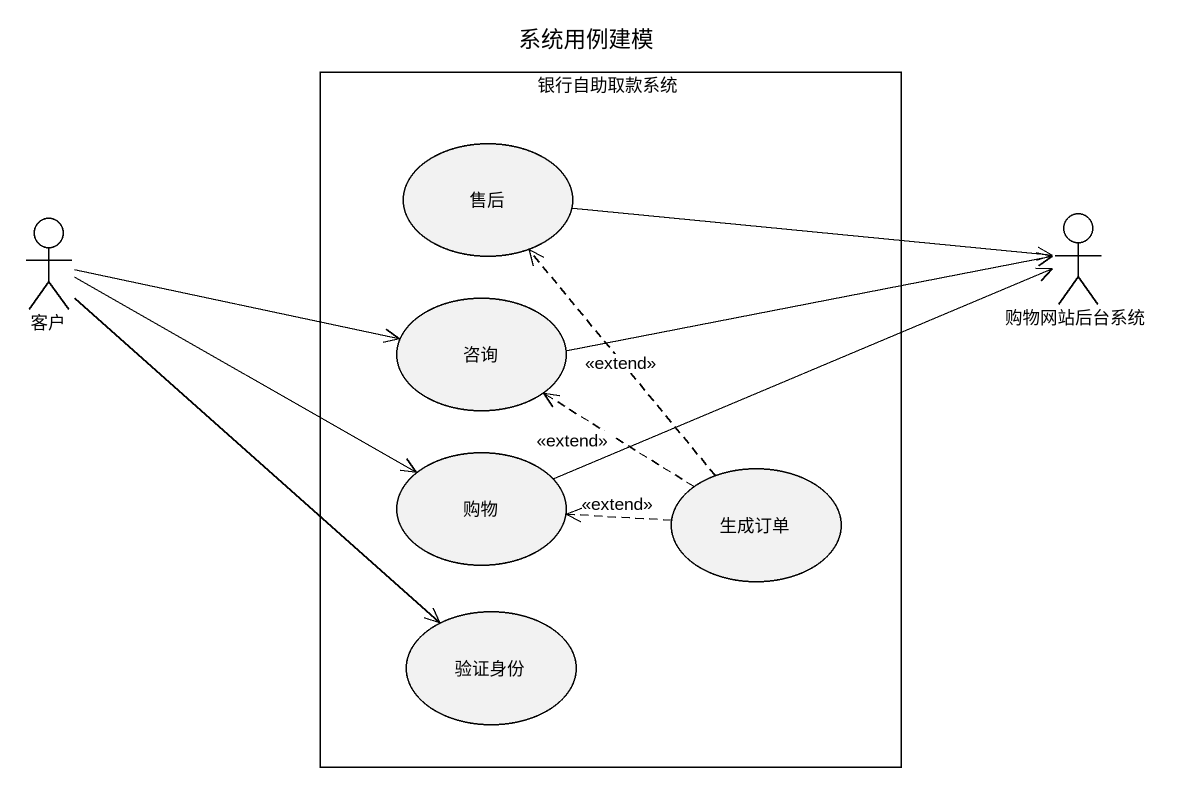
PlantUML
@startuml
title 系统用例建模
rectangle 银行自助取款系统 {
  usecase 售后
  usecase 咨询
  usecase 购物
  usecase 生成订单
  usecase 验证身份
}
actor 客户
actor 购物网站后台系统
客户 -right-> 咨询
客户 -right-> 购物
客户 --> 验证身份
购物网站后台系统 <-left- 售后
购物网站后台系统 <-left- 咨询
购物网站后台系统 <-left- 购物
生成订单 .up.> 售后 : <<extend>>
生成订单 .up.> 咨询 : <<extend>>
生成订单 .left.> 购物 : <<extend>>
@enduml
